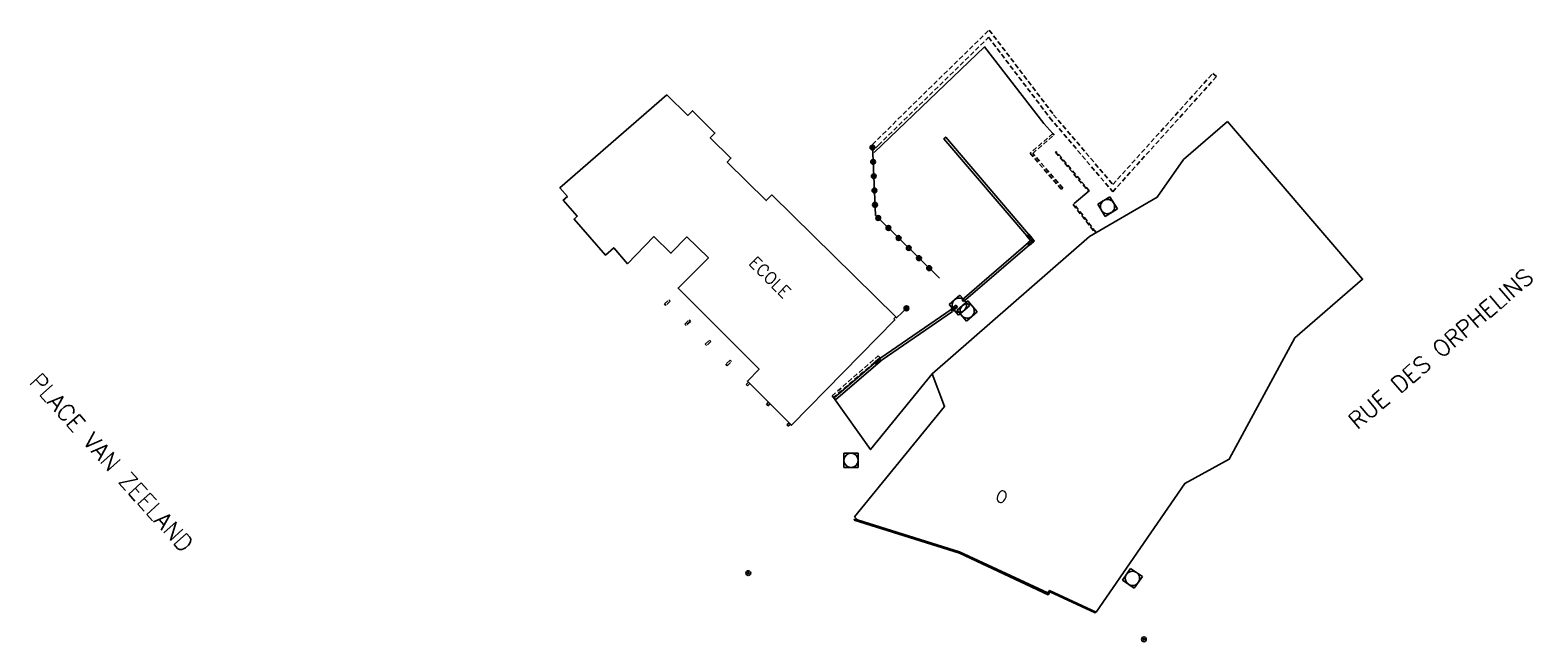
# Model space of a CAD drawing. Header units: millimetres. Extents: x 128000 to 128900, y 140262 to 140987.
# Drawn here: x 128702.5 to 128860, y 140879.6 to 140943.8 of the extents above; entities that cross this region are included whole.
import ezdxf
from ezdxf.enums import TextEntityAlignment as Align

# ---------------------------------------------------------------- set-up
doc = ezdxf.new("R2010")
doc.units = ezdxf.units.MM
doc.linetypes.add('DASHED', pattern=[0.75, 0.5, -0.25])
doc.layers.get('0').update_dxf_attribs({"linetype": 'CONTINUOUS'})
for name, color, linetype in [('W0003', 5, 'CONTINUOUS'), ('W0006', 2, 'CONTINUOUS'), ('W0008', 7, 'CONTINUOUS'), ('W0100', 7, 'CONTINUOUS'), ('W0105', 7, 'CONTINUOUS'), ('W0112', 1, 'DASHED'), ('W0322', 7, 'CONTINUOUS'), ('W0400', 7, 'CONTINUOUS'), ('W0411', 7, 'CONTINUOUS'), ('W0420', 7, 'CONTINUOUS'), ('W0856', 7, 'CONTINUOUS'), ('W0989', 7, 'CONTINUOUS'), ('W0991', 7, 'CONTINUOUS')]:
    doc.layers.add(name, color=color, linetype=linetype)
doc.styles.get("Standard").update_dxf_attribs({"font": 'romans.shx', "width": 0.85})

# ---------------------------------------------------------------- blocks, each defined once
blk = doc.blocks.new('T420')
for p, q in [((0.75, 0.75), (-0.75, 0.75)), ((-0.75, 0.75), (-0.75, -0.75)), ((0.75, 0.75), (0.75, -0.75)), ((0.75, -0.75), (-0.75, -0.75))]:
    blk.add_line(p, q)
blk.add_ellipse((0, 0), major_axis=(-0.53, 0.53), ratio=1, start_param=3.926991, end_param=10.210176)
blk = doc.blocks.new('T400')
for p, q in [((-0.15, 0.3), (0.15, 0.3)), ((-0.15, -0.25), (-0.15, 0.3)), ((-0.15, 0.15), (0.15, 0.15)), ((-0.15, 0), (0.15, 0)), ((0.15, 0.3), (0.15, -0.25)), ((-0.15, -0.15), (0.15, -0.15)), ((-0.15, -0.25), (-0.15, -0.3)), ((-0.15, -0.3), (0.15, -0.3)), ((0.15, -0.3), (0.15, -0.25))]:
    blk.add_line(p, q)
blk = doc.blocks.new('T856')
for p, q in [((-0.125, 0), (0.125, 0)), ((0, 0.125), (0, -0.125))]:
    blk.add_line(p, q)
blk.add_ellipse((0, 0), major_axis=(-0.177, 0.177), ratio=1, start_param=3.9269908, end_param=10.2101761)
blk = doc.blocks.new('t322o')
at = {"color": 0, "linetype": 'Continuous'}
for radius in [0.25, 0.15]:
    blk.add_circle((0, 0), radius, dxfattribs=at)

msp = doc.modelspace()

# ---------------------------------------------------------------- linework, layer by layer
at = {"layer": 'W0003'}
for points in [[(128800.4, 140915.31), (128807.81, 140921.68), (128798.52, 140932.56), (128798.33, 140932.39), (128807.46, 140921.71), (128800.24, 140915.5)], [(128799.23, 140914.29), (128791.86, 140909.21), (128786.98, 140905.04), (128786.82, 140905.23), (128791.7, 140909.41), (128799.08, 140914.5)]]:
    msp.add_lwpolyline(points, close=True, dxfattribs=at)
at = {"layer": 'W0006'}
msp.add_lwpolyline([(128791.01, 140930.93), (128802.6, 140942.01), (128808.82, 140933.99), (128809.75, 140932.93)], dxfattribs=at)
at = {"layer": 'W0008'}
msp.add_lwpolyline([(128786.76, 140905.25), (128790.62, 140899.81), (128797.1, 140907.75)], dxfattribs=at)
at = {"layer": 'W0100'}
for points in [[(128769.28, 140936.98), (128771.46, 140934.83), (128771.95, 140935.32), (128774.3, 140932.99), (128773.82, 140932.5), (128775.99, 140930.36), (128775.61, 140929.92), (128779.7, 140925.9), (128780.29, 140926.5), (128793.28, 140913.71), (128793.08, 140913.5), (128793.19, 140913.39), (128782.34, 140902.35), (128777.71, 140906.99), (128778.94, 140908.22), (128770.44, 140916.74), (128773.62, 140919.92), (128771.36, 140922.1), (128769.7, 140920.39), (128767.91, 140922.13), (128765.15, 140919.29), (128763.69, 140920.96), (128762.83, 140920.2), (128759.54, 140923.97), (128759.87, 140924.26), (128758.39, 140925.96), (128758.84, 140926.35), (128758.05, 140927.25)], [(128828.06, 140934.2), (128842.25, 140917.66), (128835.14, 140911.5), (128828.25, 140898.78), (128823.59, 140896.25), (128814.31, 140882.77), (128809.42, 140885.03), (128809.22, 140884.78), (128799.95, 140889.07), (128789.26, 140892.44), (128788.95, 140892.76), (128798.39, 140904.33), (128797.1, 140907.75), (128813.61, 140922.13), (128820.7, 140926.25), (128823.46, 140930.21)]]:
    msp.add_lwpolyline(points, close=True, dxfattribs=at)
at = {"layer": 'W0105'}
msp.add_lwpolyline([(128811.99, 140925.61), (128813.58, 140926.93)], dxfattribs=at)
at = {"layer": 'W0112'}
for points in [[(128790.83, 140931.8), (128803.07, 140943.78), (128809.83, 140934.91), (128816.05, 140927.59), (128826.54, 140939.24)], [(128790.83, 140931.8), (128791.19, 140931.44), (128791.47, 140931.71), (128791.46, 140931.72), (128803.02, 140943.03), (128809.44, 140934.59), (128816.04, 140926.83), (128826.91, 140938.9), (128826.54, 140939.24)], [(128777.97, 140906.73), (128777.72, 140906.5), (128777.58, 140906.64), (128777.83, 140906.87)], [(128780.09, 140904.61), (128779.85, 140904.39), (128779.71, 140904.54), (128779.94, 140904.76)], [(128782.22, 140902.48), (128781.99, 140902.26), (128781.85, 140902.4), (128782.08, 140902.62)]]:
    msp.add_lwpolyline(points, dxfattribs=at)
for points in [[(128809.75, 140932.93), (128807.36, 140930.87), (128810.66, 140927.07), (128810.81, 140927.2), (128807.64, 140930.85), (128809.88, 140932.78)], [(128813.58, 140926.93), (128810.11, 140931.05), (128810.03, 140930.98), (128813.5, 140926.87)], [(128811.87, 140925.51), (128814.19, 140922.52), (128814.26, 140922.58), (128811.95, 140925.57)], [(128769.61, 140915.35), (128769.16, 140914.92), (128769.02, 140915.07), (128769.48, 140915.5)], [(128771.74, 140913.24), (128771.29, 140912.82), (128771.15, 140912.96), (128771.6, 140913.39)], [(128773.89, 140911.13), (128773.43, 140910.71), (128773.3, 140910.85), (128773.75, 140911.28)], [(128775.58, 140908.59), (128776.04, 140909.04), (128775.9, 140909.18), (128775.44, 140908.74)], [(128791.6, 140909.44), (128786.76, 140905.25), (128786.59, 140905.44), (128791.44, 140909.63)]]:
    msp.add_lwpolyline(points, close=True, dxfattribs=at)
at = {"layer": 'W0322'}
for points in [[(128790.82, 140931.69), (128791.15, 140924.37), (128797.85, 140917.77)], [(128793.31, 140913.58), (128794.64, 140914.84)]]:
    msp.add_lwpolyline(points, dxfattribs=at)
at = {"layer": 'W0411'}
msp.add_lwpolyline([(128788.92, 140892.39), (128799.97, 140888.95), (128809.26, 140884.59), (128809.45, 140884.88), (128814.2, 140882.7), (128814.24, 140882.79), (128809.41, 140885.01), (128809.22, 140884.71), (128800, 140889.04), (128788.95, 140892.49)], close=True, dxfattribs=at)

# ---------------------------------------------------------------- block references
at = {"layer": 'W0322'}
for p, rotation in [((128790.83, 140931.46), 272.5901080084796), ((128790.9, 140929.96), 272.5901080084796), ((128790.97, 140928.46), 272.5901080084796), ((128791.04, 140926.96), 272.5901080084796), ((128791.1, 140925.46), 272.5901080084796), ((128791.44, 140924.08), 315.4170378366867), ((128792.51, 140923.03), 315.4170378366867), ((128793.58, 140921.98), 315.4170378366867), ((128794.64, 140920.93), 315.4170378366867), ((128795.71, 140919.87), 315.4170378366867), ((128796.78, 140918.82), 315.4170378366867), ((128794.4, 140914.61), 43.62798212476014)]:
    msp.add_blockref('t322o', p, dxfattribs=dict(at, rotation=rotation))
at = {"layer": 'W0400'}
for p, rotation in [((128807.32, 140922.05), 40.01608377902508), ((128807.41, 140921.51), 311.0455170266165), ((128799.43, 140914.64), 310.1211516048219), ((128791.42, 140909.04), 311.0373913348606)]:
    msp.add_blockref('T400', p, dxfattribs=dict(at, rotation=rotation))
at = {"layer": 'W0420'}
for p, rotation in [((128815.49, 140925.28), 301.2323221802619), ((128799.94, 140914.94), 311.0835576877698), ((128800.77, 140914.33), 311.0962974940792), ((128818.1, 140886.3), 145.4903643377649)]:
    msp.add_blockref('T420', p, dxfattribs=dict(at, rotation=rotation))
msp.add_blockref('T420', (128788.59, 140898.67), dxfattribs=at)
at = {"layer": 'W0856'}
for p in [(128777.81, 140886.85), (128819.31, 140879.91)]:
    msp.add_blockref('T856', p, dxfattribs=at)

# ---------------------------------------------------------------- texts
at = {"layer": 'W0989'}
for s, rotation, p in [('RUE DES ORPHELINS', 40.3055, (128841.13, 140902.48)), ('PLACE VAN ZEELAND', 312.0476, (128702.92, 140907.41))]:
    msp.add_text(s, height=1.75, rotation=rotation, dxfattribs=at).set_placement(p, align=Align.MIDDLE_LEFT)
at = {"layer": 'W0991'}
for s, rotation, p in [('ECOLE', 314.9533, (128779.64, 140917.43)), ('O', 338.487, (128804.16, 140894.29))]:
    msp.add_text(s, height=1.25, rotation=rotation, dxfattribs=at).set_placement(p, align=Align.CENTER)

doc.saveas('drawing.dxf')
